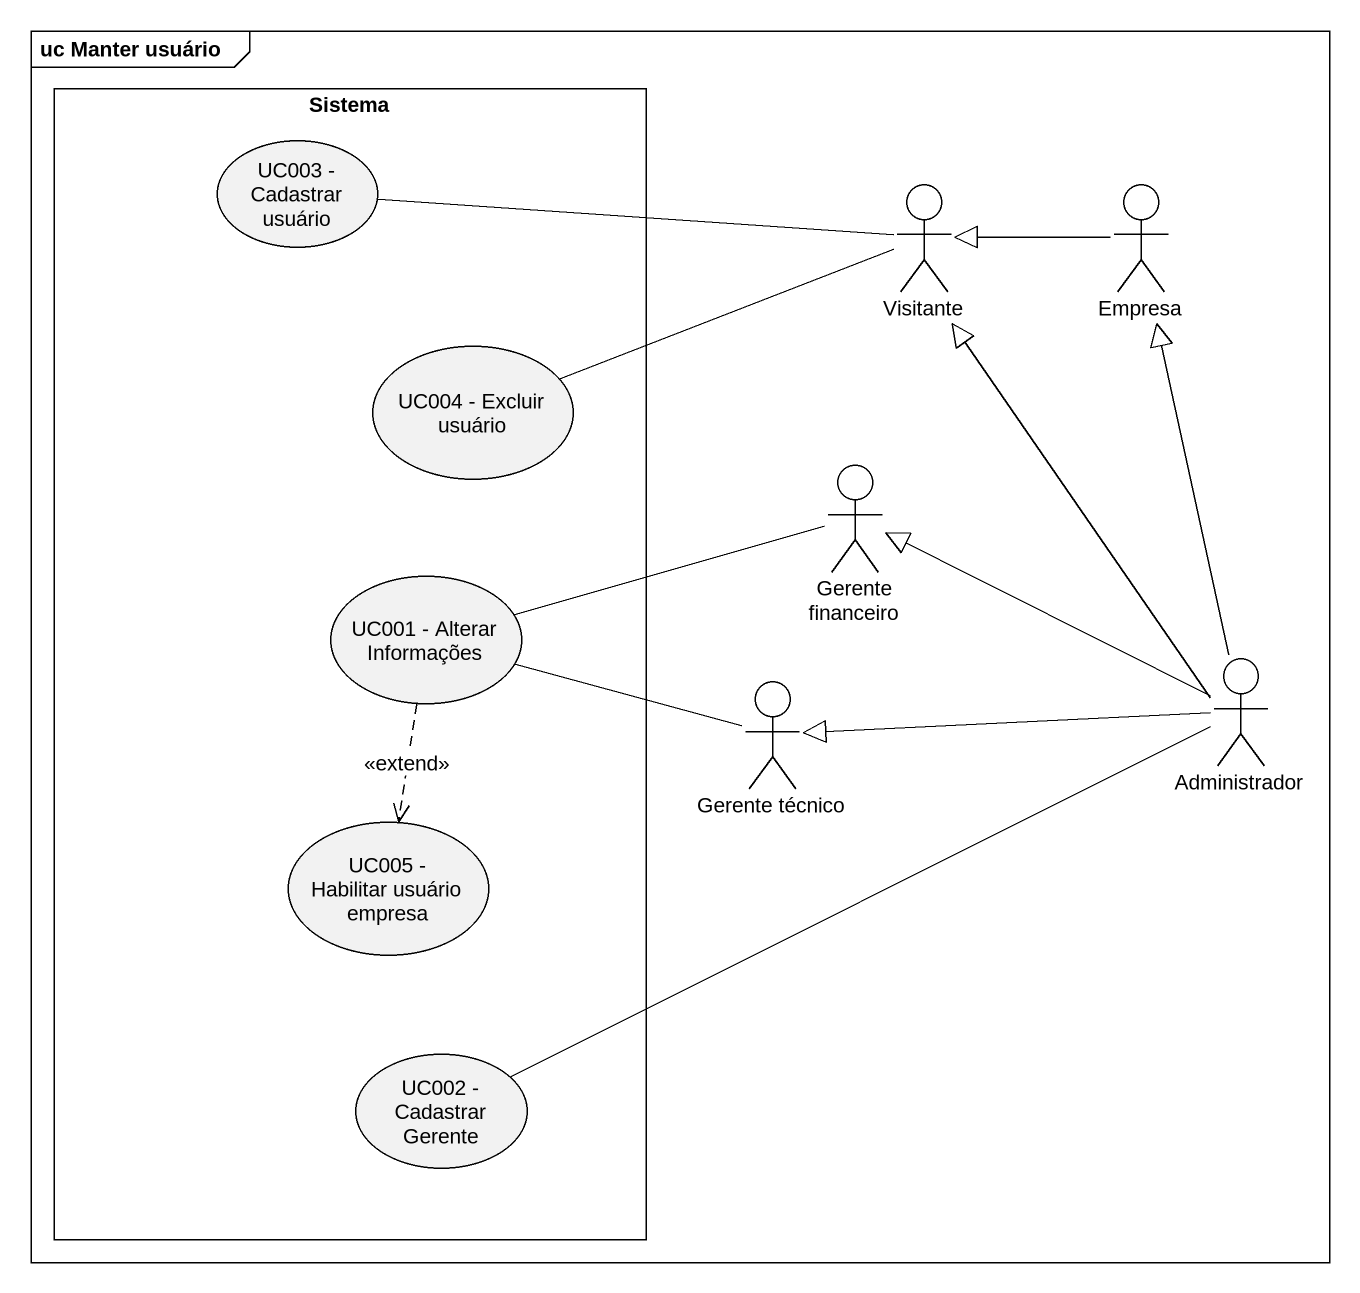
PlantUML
@startuml
mainframe uc Manter usuário
rectangle Sistema {
  usecase "UC003 - Cadastrar usuário" as UC003_Cadastrar_usuário
  usecase "UC004 - Excluir usuário" as UC004_Excluir_usuário
  usecase "UC001 - Alterar Informações" as UC001_Alterar_Informações
  usecase "UC005 - Habilitar usuário empresa" as UC005_Habilitar_usuário
  usecase "UC002 - Cadastrar Gerente" as UC002_Cadastrar_Gerente
}
actor Visitante
actor Empresa
actor "Gerente financeiro" as Gerente_financeiro
actor "Gerente técnico" as Gerente_técnico
actor Administrador
Visitante -left- UC003_Cadastrar_usuário
Visitante -left- UC004_Excluir_usuário
Empresa -left-|> Visitante
Gerente_financeiro -left- UC001_Alterar_Informações
UC001_Alterar_Informações ..> UC005_Habilitar_usuário : <<extend>>
Gerente_técnico -left- UC001_Alterar_Informações
Administrador -up-|> Visitante
Administrador -up-|> Empresa
Administrador -left-|> Gerente_financeiro
Administrador -left-|> Gerente_técnico
Administrador -left- UC002_Cadastrar_Gerente
@enduml
